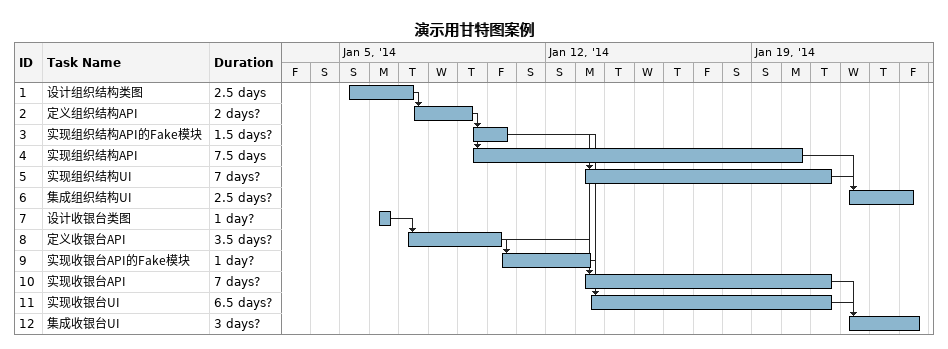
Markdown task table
演示用甘特图案例

| ID | Task | Duration | Start | Finish | Predecessors |
|---|---|---|---|---|---|
| 1 | 设计组织结构类图 | 2.5d | 2014-01-05 | 2014-01-07 |  |
| 2 | 定义组织结构API | 2d? | 2014-01-07 | 2014-01-09 | 1 |
| 3 | 实现组织结构API的Fake模块 | 1.5d? | 2014-01-09 | 2014-01-10 | 2 |
| 4 | 实现组织结构API | 7.5d | 2014-01-09 | 2014-01-20 | 2 |
| 5 | 实现组织结构UI | 7d? | 2014-01-13 | 2014-01-21 | 3 |
| 6 | 集成组织结构UI | 2.5d? | 2014-01-22 | 2014-01-24 | 5, 4 |
| 7 | 设计收银台类图 | 1d? | 2014-01-06 | 2014-01-06 |  |
| 8 | 定义收银台API | 3.5d? | 2014-01-07 | 2014-01-10 | 7 |
| 9 | 实现收银台API的Fake模块 | 1d? | 2014-01-10 | 2014-01-13 | 8 |
| 10 | 实现收银台API | 7d? | 2014-01-13 | 2014-01-21 | 8, 3 |
| 11 | 实现收银台UI | 6.5d? | 2014-01-13 | 2014-01-21 | 9, 3 |
| 12 | 集成收银台UI | 3d? | 2014-01-22 | 2014-01-24 | 11, 10 |
